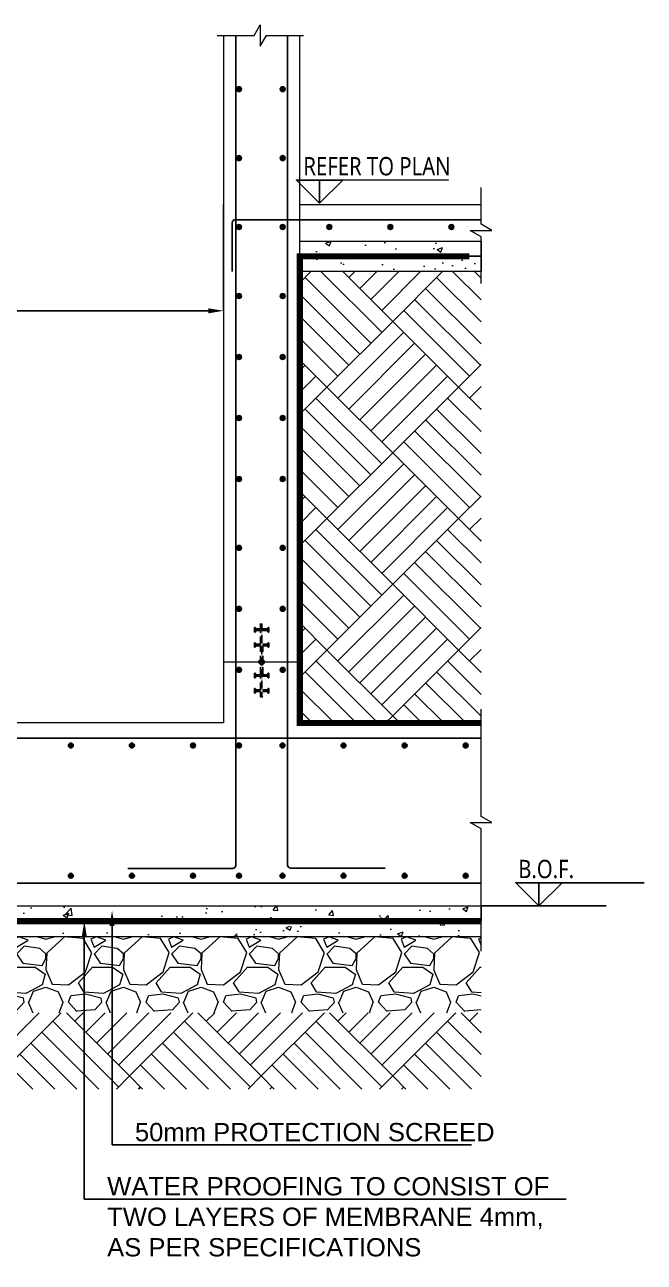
# Model space of a CAD drawing. Header units: millimetres. Extents: x 109938 to 146706, y 87118 to 119396.
# Drawn here: x 116996 to 119025, y 101014 to 105072 of the extents above; entities that cross this region are included whole.
import ezdxf
from ezdxf import colors
from ezdxf.entities.mleader import LeaderData, LeaderLine
from ezdxf.math import Vec2, Vec3

# ---------------------------------------------------------------- set-up
doc = ezdxf.new("R2010")
doc.units = ezdxf.units.MM
doc.header["$LTSCALE"] = 25
doc.header["$PDMODE"] = 35
for name, pattern in [('Dash Dot 3_16_', [7.9375, 4.7625, -1.5875, 0, -1.5875]), ('DASHEDX2', [1.5, 1, -0.5]), ('Dot & Dashed', [8.937037, 4.233333, -2.351852, 0, -2.351852])]:
    doc.linetypes.add(name, pattern=pattern)
for name, color, linetype, lineweight in [('A-ANNO-DIMS', 211, 'Continuous', 9), ('A-FLOR-IDEN', 11, 'Continuous', 9), ('S-COL', 3, 'Continuous', 13), ('S-COLS', 52, 'Continuous', 9), ('S-HATCH', 8, 'Continuous', 9), ('S-SLAB', 3, 'Continuous', 13)]:
    doc.layers.add(name, color=color, linetype=linetype, lineweight=lineweight)
for name, color, linetype in [('APPLICATION', 7, 'DASHEDX2'), ('LOBBY.SECTIONS$0$S200G_ELEV_LVL', 7, 'Continuous'), ('REINF', 1, 'Continuous'), ('STR_COL_HATCH', 8, 'Continuous'), ('WATER PROOF', 1, 'Continuous')]:
    doc.layers.add(name, color=color, linetype=linetype)
doc.styles.add('GENERATED_STYLE_1', font='arial.ttf')
doc.styles.add('GENERATED_STYLE_3', font='trebuc.ttf', dxfattribs={"width": 0.78})
doc.styles.add('style1', font='arial.ttf', dxfattribs={"width": 0.8, "height": 62.5})
doc.linetypes.add('ZIGZAG', pattern='A,0.00254,-5.08,[131,ltypeshp.shx,S=5.08,R=0,X=-5.08,Y=0],-10.16,[131,ltypeshp.shx,S=5.08,R=180,X=5.08,Y=0],-5.08', length=20.32254)
doc.dimstyles.new('D375', dxfattribs={"dimtxt": 62.5, "dimasz": 50, "dimexe": 0.18, "dimexo": 0.0625, "dimgap": 25, "dimtad": 1, "dimdec": 0, "dimzin": 0, "dimdsep": 46, "dimtxsty": 'style1', "dimcen": 0.09, "dimclrd": 256, "dimclre": 256, "dimclrt": 2, "dimadec": 0, "dimazin": 0, "dimtfac": 1, "dimtdec": 0, "dimtofl": 0, "dimtmove": 0, "dimatfit": 3, "dimfxl": 1, "dimtolj": 1, "dimtzin": 0, "dimarcsym": 0})

# ---------------------------------------------------------------- blocks, each defined once
blk = doc.blocks.new('*D52')
at = {"layer": 'A-ANNO-DIMS', "lineweight": -2, "transparency": 16777216}
for p, q in [((115797.2, 104482.7), (115797.2, 104133.8)), ((117647.2, 104482.7), (117647.2, 104133.8)), ((117597.2, 104134), (115847.2, 104134))]:
    blk.add_line(p, q, dxfattribs=at)
at = {"layer": 'A-ANNO-DIMS', "transparency": 16777216}
for points in [[(115847.2, 104142.3), (115847.2, 104125.7), (115797.2, 104134)], [(117597.2, 104142.3), (117597.2, 104125.7), (117647.2, 104134)]]:
    blk.add_solid(points, dxfattribs=at)
at = {"layer": 'Defpoints', "color": 0, "transparency": 16777216}
for p in [(115797.2, 104482.7), (117647.2, 104482.7), (115797.2, 104134)]:
    blk.add_point(p, dxfattribs=at)
at = {"layer": 'A-ANNO-DIMS', "color": 2, "transparency": 16777216, "insert": (116722.2, 104190.9), "char_height": 62.5, "attachment_point": 5, "style": 'style1'}
blk.add_mtext('\\A1;1850', dxfattribs=at)

msp = doc.modelspace()

# ---------------------------------------------------------------- hatches: boundary and pattern name
h = msp.add_hatch()
h.set_pattern_fill('ANSI31', color=256, scale=25, style=0)
h.set_pattern_definition([(45, (103651.4906, 80520.74), (-2.2097087, 2.2097087), [])])
h.paths.add_polyline_path([(117763.4, 102982.7, -1), (117781, 102982.7, -1)])
at = {"layer": 'REINF', "transparency": 33554687}
h = msp.add_hatch(color=256, dxfattribs=at)
h.dxf.hatch_style = 1
edge = h.paths.add_edge_path()
edge.add_arc((117698, 104860.7), 8, 0, 360)
h = msp.add_hatch(color=256, dxfattribs=at)
h.dxf.hatch_style = 1
edge = h.paths.add_edge_path()
edge.add_arc((117840.9, 104860.7), 8, 0, 360)
h = msp.add_hatch(color=256, dxfattribs=at)
h.dxf.hatch_style = 1
edge = h.paths.add_edge_path()
edge.add_arc((117698, 104634.7), 8, 0, 360)
h = msp.add_hatch(color=256, dxfattribs=at)
h.dxf.hatch_style = 1
edge = h.paths.add_edge_path()
edge.add_arc((117840.9, 104634.7), 8, 0, 360)
h = msp.add_hatch(color=256, dxfattribs=at)
h.dxf.hatch_style = 1
edge = h.paths.add_edge_path()
edge.add_arc((117698, 104408.7), 8, 0, 360)
h = msp.add_hatch(color=256, dxfattribs=at)
h.dxf.hatch_style = 1
edge = h.paths.add_edge_path()
edge.add_arc((117840.9, 104408.7), 8, 0, 360)
h = msp.add_hatch(color=256, dxfattribs=at)
h.dxf.hatch_style = 1
edge = h.paths.add_edge_path()
edge.add_arc((117993.7, 104408.7), 8, 0, 360)
h = msp.add_hatch(color=256, dxfattribs=at)
h.dxf.hatch_style = 1
edge = h.paths.add_edge_path()
edge.add_arc((118193.7, 104408.7), 8, 0, 360)
h = msp.add_hatch(color=256, dxfattribs=at)
h.dxf.hatch_style = 1
edge = h.paths.add_edge_path()
edge.add_arc((118393.7, 104408.7), 8, 0, 360)
h = msp.add_hatch(color=256, dxfattribs=at)
h.dxf.hatch_style = 1
edge = h.paths.add_edge_path()
edge.add_arc((117698, 104182.7), 8, 0, 360)
h = msp.add_hatch(color=256, dxfattribs=at)
h.dxf.hatch_style = 1
edge = h.paths.add_edge_path()
edge.add_arc((117840.9, 104182.7), 8, 0, 360)
h = msp.add_hatch(color=256, dxfattribs=at)
h.dxf.hatch_style = 1
edge = h.paths.add_edge_path()
edge.add_arc((117698, 103982.7), 8, 0, 360)
h = msp.add_hatch(color=256, dxfattribs=at)
h.dxf.hatch_style = 1
edge = h.paths.add_edge_path()
edge.add_arc((117840.9, 103982.7), 8, 0, 360)
h = msp.add_hatch(color=256, dxfattribs=at)
h.dxf.hatch_style = 1
edge = h.paths.add_edge_path()
edge.add_arc((117698, 103782.7), 8, 0, 360)
h = msp.add_hatch(color=256, dxfattribs=at)
h.dxf.hatch_style = 1
edge = h.paths.add_edge_path()
edge.add_arc((117840.9, 103782.7), 8, 0, 360)
h = msp.add_hatch(color=256, dxfattribs=at)
h.dxf.hatch_style = 1
edge = h.paths.add_edge_path()
edge.add_arc((117698, 103582.7), 8, 0, 360)
h = msp.add_hatch(color=256, dxfattribs=at)
h.dxf.hatch_style = 1
edge = h.paths.add_edge_path()
edge.add_arc((117840.9, 103582.7), 8, 0, 360)
h = msp.add_hatch(color=256, dxfattribs=at)
h.dxf.hatch_style = 1
edge = h.paths.add_edge_path()
edge.add_arc((117698, 103356.7), 8, 0, 360)
h = msp.add_hatch(color=256, dxfattribs=at)
h.dxf.hatch_style = 1
edge = h.paths.add_edge_path()
edge.add_arc((117840.9, 103356.7), 8, 0, 360)
h = msp.add_hatch(color=256, dxfattribs=at)
h.dxf.hatch_style = 1
edge = h.paths.add_edge_path()
edge.add_arc((117698, 103156.7), 8, 0, 360)
h = msp.add_hatch(color=256, dxfattribs=at)
h.dxf.hatch_style = 1
edge = h.paths.add_edge_path()
edge.add_arc((117840.9, 103156.7), 8, 0, 360)
h = msp.add_hatch(color=256, dxfattribs=at)
h.dxf.hatch_style = 1
edge = h.paths.add_edge_path()
edge.add_arc((117698, 102956.7), 8, 0, 360)
h = msp.add_hatch(color=256, dxfattribs=at)
h.dxf.hatch_style = 1
edge = h.paths.add_edge_path()
edge.add_arc((117840.9, 102956.7), 8, 0, 360)
h = msp.add_hatch(color=256, dxfattribs=at)
h.dxf.hatch_style = 1
edge = h.paths.add_edge_path()
edge.add_arc((117147.1, 102708.7), 8, 0, 360)
h = msp.add_hatch(color=256, dxfattribs=at)
h.dxf.hatch_style = 1
edge = h.paths.add_edge_path()
edge.add_arc((117347.1, 102708.7), 8, 0, 360)
h = msp.add_hatch(color=256, dxfattribs=at)
h.dxf.hatch_style = 1
edge = h.paths.add_edge_path()
edge.add_arc((117547.1, 102708.7), 8, 0, 360)
h = msp.add_hatch(color=256, dxfattribs=at)
h.dxf.hatch_style = 1
edge = h.paths.add_edge_path()
edge.add_arc((117697.9, 102708.7), 8, 0, 360)
h = msp.add_hatch(color=256, dxfattribs=at)
h.dxf.hatch_style = 1
edge = h.paths.add_edge_path()
edge.add_arc((117840.4, 102708.7), 8, 0, 360)
h = msp.add_hatch(color=256, dxfattribs=at)
h.dxf.hatch_style = 1
edge = h.paths.add_edge_path()
edge.add_arc((118040.4, 102708.7), 8, 0, 360)
h = msp.add_hatch(color=256, dxfattribs=at)
h.dxf.hatch_style = 1
edge = h.paths.add_edge_path()
edge.add_arc((118240.4, 102708.7), 8, 0, 360)
h = msp.add_hatch(color=256, dxfattribs=at)
h.dxf.hatch_style = 1
edge = h.paths.add_edge_path()
edge.add_arc((118440.4, 102708.7), 8, 0, 360)
h = msp.add_hatch(color=256, dxfattribs=at)
h.dxf.hatch_style = 1
edge = h.paths.add_edge_path()
edge.add_arc((117147.1, 102281.7), 8, 0, 360)
h = msp.add_hatch(color=256, dxfattribs=at)
h.dxf.hatch_style = 1
edge = h.paths.add_edge_path()
edge.add_arc((117347.1, 102281.7), 8, 0, 360)
h = msp.add_hatch(color=256, dxfattribs=at)
h.dxf.hatch_style = 1
edge = h.paths.add_edge_path()
edge.add_arc((117547.1, 102281.7), 8, 0, 360)
h = msp.add_hatch(color=256, dxfattribs=at)
h.dxf.hatch_style = 1
edge = h.paths.add_edge_path()
edge.add_arc((117697.9, 102281.7), 8, 0, 360)
h = msp.add_hatch(color=256, dxfattribs=at)
h.dxf.hatch_style = 1
edge = h.paths.add_edge_path()
edge.add_arc((117840.4, 102281.7), 8, 0, 360)
h = msp.add_hatch(color=256, dxfattribs=at)
h.dxf.hatch_style = 1
edge = h.paths.add_edge_path()
edge.add_arc((118040.4, 102281.7), 8, 0, 360)
h = msp.add_hatch(color=256, dxfattribs=at)
h.dxf.hatch_style = 1
edge = h.paths.add_edge_path()
edge.add_arc((118240.4, 102281.7), 8, 0, 360)
h = msp.add_hatch(color=256, dxfattribs=at)
h.dxf.hatch_style = 1
edge = h.paths.add_edge_path()
edge.add_arc((118440.4, 102281.7), 8, 0, 360)
at = {"layer": 'S-COLS'}
h = msp.add_hatch(dxfattribs=at)
h.set_pattern_fill('AR-CONC', color=256, style=0)
h.set_pattern_definition([(50, (5050.03, -3e-11), (182.18467, -15.93909), [19.05, -209.55]), (355, (5050.03, -3e-11), (-35.24342, 191.05685), [15.24, -167.64058]), (100.45144, (5065.21, -1.33), (146.94125, 175.11775), [16.19, -178.09024]), (46.1842, (5050.03, 50.8), (271.07904, -42.04233), [28.575, -314.325]), (96.63556, (5072.62, 47.3), (237.40413, 247.42612), [24.285, -267.1356]), (351.18415, (5050.03, 50.8), (237.40413, 247.4261), [22.85997, -251.45973]), (21, (5075.43, 38.1), (151.61439, -102.2652), [19.05, -209.55]), (326, (5075.43, 38.1), (61.80203, 184.18797), [15.24, -167.64]), (71.45144, (5088.06, 29.58), (213.41642, 81.92277), [16.19, -178.08994]), (37.5, (5050.03, -3e-11), (3.088603, 84.55504), [0, -165.608, 0, -170.18, 0, -168.275]), (7.5, (5050.03, -3e-11), (66.81966, 100.180575), [0, -97.028, 0, -161.798, 0, -64.135]), (327.5, (4993.39, -3e-11), (135.590595, -5.728744), [0, -63.5, 0, -198.12, 0, -262.89]), (317.5, (4967.99, -3e-11), (148.12918, 25.42649), [0, -82.55, 0, -131.572, 0, -186.69])])
h.paths.add_polyline_path([(118490.7, 104312.7), (117897.2, 104312.7), (117897.2, 104362.7), (118490.7, 104362.7)])
h.paths.add_polyline_path([(118490.7, 104262.7), (117897.2, 104262.7), (117897.2, 104312.7), (118490.7, 104312.7)])
h = msp.add_hatch(dxfattribs=at)
h.set_pattern_fill('AR-CONC', color=256, style=0)
h.set_pattern_definition([(50, (5050.03, -750), (182.18467, -15.93909), [19.05, -209.55]), (355, (5050.03, -750), (-35.24342, 191.05685), [15.24, -167.64058]), (100.45144, (5065.21, -751.33), (146.94125, 175.11775), [16.19, -178.09024]), (46.1842, (5050.03, -699.2), (271.07904, -42.04233), [28.575, -314.325]), (96.63556, (5072.62, -702.7), (237.40413, 247.42612), [24.285, -267.1356]), (351.18415, (5050.03, -699.2), (237.40413, 247.4261), [22.85997, -251.45973]), (21, (5075.43, -711.9), (151.61439, -102.2652), [19.05, -209.55]), (326, (5075.43, -711.9), (61.80203, 184.18797), [15.24, -167.64]), (71.45144, (5088.06, -720.42), (213.41642, 81.92277), [16.19, -178.08994]), (37.5, (5050.03, -750), (3.088603, 84.55504), [0, -165.608, 0, -170.18, 0, -168.275]), (7.5, (5050.03, -750), (66.81966, 100.180575), [0, -97.028, 0, -161.798, 0, -64.135]), (327.5, (4993.39, -750), (135.590595, -5.728744), [0, -63.5, 0, -198.12, 0, -262.89]), (317.5, (4967.99, -750), (148.12918, 25.42649), [0, -82.55, 0, -131.572, 0, -186.69])])
h.paths.add_polyline_path([(116609.7, 102182.7), (118490.7, 102182.7), (118490.7, 102132.7), (116609.7, 102132.7)])
edge = h.paths.add_edge_path()
edge.add_line((116609.7, 102082.7), (118490.7, 102082.7))
edge.add_line((118490.7, 102082.7), (118490.7, 102132.7))
at = {"layer": 'S-HATCH', "transparency": 33554559}
h = msp.add_hatch(dxfattribs=at)
h.set_pattern_fill('GRAVEL', color=8, scale=10)
h.set_pattern_definition([(228.012788, (5232.91, -496), (-2032.0000002, -2285.9999999), [34.17214, -3383.04836]), (184.969741, (5210.05, -521.4), (3047.9999988, 254.0000145), [58.64047, -5805.4049]), (132.510447, (5151.63, -526.48), (2540.000001, -2793.999999), [41.34815, -4093.47228]), (267.273689, (5052.57, -589.98), (254.0000005, 5080), [53.40045, -5286.64374]), (292.833654, (5050.03, -643.32), (-1270.0000001, 3048), [52.36337, -5183.98077]), (357.273689, (5070.35, -691.58), (-5080, 254.0000005), [53.40045, -5286.64374]), (37.6942405, (5123.69, -694.12), (-3301.99999985, -2540.0000002), [70.61937, -6991.31153]), (72.2553284, (5179.57, -650.94), (1778.0000005, 5587.99999985), [66.67195, -6600.52566]), (121.429566, (5199.89, -587.44), (-2032.0000003, 3301.9999998), [53.5813, -5304.55457]), (175.236358, (5171.95, -541.72), (2794, -254.0000004), [61.17133, -2997.3937]), (222.397438, (5110.99, -536.64), (-3047.9999999, -2794.0000001), [79.1078, -7831.67725]), (138.814075, (5304.03, -592.52), (-1778, 1524), [27.00045, -2673.0566]), (171.469234, (5283.71, -574.74), (3302.0000001, -507.9999994), [51.3682, -5085.4639]), (225, (5232.91, -567.12), (-4e-14, -254), [35.92093, -323.2893]), (203.19859, (5215.13, -536.64), (1270, 508), [19.34413, -1915.06224]), (291.80141, (5197.35, -544.26), (-254, 762), [27.35656, -1340.4753]), (30.963757, (5207.51, -569.66), (762, 508), [44.43197, -1436.6298]), (161.56505, (5245.61, -546.8), (508, -254), [32.1287, -771.0898]), (16.38954, (5050.03, -544.26), (2540, 762), [45.0088, -4455.88267]), (70.346176, (5093.21, -531.56), (-1016, -2794), [37.7599, -3738.22157]), (293.19859, (5245.61, -496), (-508, 1270), [38.688, -1895.71836]), (343.61046, (5260.85, -531.56), (-2540, 761.9999998), [45.0088, -4455.88267]), (339.443955, (5050.03, -701.74), (-1270, 508), [43.4035, -2126.77343]), (294.77514, (5090.67, -716.98), (-1270.0000015, 2793.9999993), [36.3672, -3600.35934]), (66.80141, (5248.15, -750), (508, 1270), [38.688, -1895.71836]), (17.354025, (5263.39, -714.44), (-3302, -1016.0000002), [42.57827, -4215.2376]), (69.443955, (5123.69, -750), (-508, -1270), [21.70176, -2148.4752]), (101.309932, (5232.91, -750), (-254, 1016), [12.95146, -1282.1995]), (165.963757, (5230.37, -737.3), (762, -254), [52.36337, -994.90546]), (186.009006, (5179.57, -724.6), (2540, 254.0000001), [48.5267, -4804.1365]), (303.69007, (5207.51, -592.52), (-254, 508), [36.6324, -879.17764]), (353.1572266, (5227.83, -623), (4318, -507.9999998), [63.95568, -6331.6009]), (60.945396, (5291.33, -630.62), (-1016, -1778), [26.15082, -2588.93923]), (90, (5304.03, -607.76), (-254, 254), [15.24, -238.76]), (120.256437, (5174.49, -716.98), (1015.9999999, -1778), [35.2867, -3493.39408]), (48.012787, (5156.71, -686.5), (2032.0000002, 2285.9999999), [68.3443, -3348.8762]), (0, (5202.43, -635.7), (254, 254), [66.04, -187.96]), (325.304846, (5268.47, -635.7), (2540.000001, -1777.9999986), [40.16096, -3975.93167]), (254.054604, (5301.49, -658.56), (-254, -1016), [36.9829, -1812.165]), (207.645975, (5291.33, -694.12), (-4826.0000002, -2539.9999997), [60.2145, -5961.24644]), (175.426079, (5237.99, -722.06), (-3302, 254), [63.70295, -6306.58465])])
h.paths.add_polyline_path([(116621.7, 102082.7), (118490.7, 102082.7), (118490.7, 101832.3), (116621.7, 101832.3)])
at = {"layer": 'STR_COL_HATCH'}
h = msp.add_hatch(dxfattribs=at)
h.set_pattern_fill('AR-PARQ1', color=256, angle=45)
h.set_pattern_definition([(135, (5050.03, -3e-11), (-431.0523, 0), [304.8, -304.8]), (135, (5085.95, 35.92), (-431.0523, 0), [304.8, -304.8]), (135, (5121.87, 71.84), (-431.0523, 0), [304.8, -304.8]), (135, (5157.8, 107.76), (-431.0523, 0), [304.8, -304.8]), (135, (5193.7, 143.68), (-431.0523, 0), [304.8, -304.8]), (135, (5229.64, 179.6), (-431.0523, 0), [304.8, -304.8]), (135, (5265.56, 215.53), (-431.0523, 0), [304.8, -304.8]), (45, (4834.5, 215.53), (431.0523, 0), [304.8, -304.8]), (45, (4798.58, 251.45), (431.0523, 0), [304.8, -304.8]), (45, (4762.66, 287.37), (431.0523, 0), [304.8, -304.8]), (45, (4726.74, 323.3), (431.0523, 0), [304.8, -304.8]), (45, (4690.82, 359.2), (431.0523, 0), [304.8, -304.8]), (45, (4654.9, 395.13), (431.0523, 0), [304.8, -304.8]), (45, (4618.98, 431.05), (431.0523, 0), [304.8, -304.8])])
h.paths.add_polyline_path([(118490.7, 104262.7), (117897.2, 104262.7), (117897.2, 102782.7), (118490.7, 102782.7)])
h = msp.add_hatch(dxfattribs=at)
h.set_pattern_fill('AR-PARQ1', color=256, angle=45)
h.set_pattern_definition([(135, (5050.03, -750), (-431.0523, 0), [304.8, -304.8]), (135, (5085.95, -714.08), (-431.0523, 0), [304.8, -304.8]), (135, (5121.87, -678.16), (-431.0523, 0), [304.8, -304.8]), (135, (5157.8, -642.24), (-431.0523, 0), [304.8, -304.8]), (135, (5193.7, -606.32), (-431.0523, 0), [304.8, -304.8]), (135, (5229.64, -570.4), (-431.0523, 0), [304.8, -304.8]), (135, (5265.56, -534.47), (-431.0523, 0), [304.8, -304.8]), (45, (4834.5, -534.47), (431.0523, 0), [304.8, -304.8]), (45, (4798.58, -498.55), (431.0523, 0), [304.8, -304.8]), (45, (4762.66, -462.63), (431.0523, 0), [304.8, -304.8]), (45, (4726.74, -426.7), (431.0523, 0), [304.8, -304.8]), (45, (4690.82, -390.8), (431.0523, 0), [304.8, -304.8]), (45, (4654.9, -354.87), (431.0523, 0), [304.8, -304.8]), (45, (4618.98, -318.95), (431.0523, 0), [304.8, -304.8])])
h.paths.add_polyline_path([(118490.7, 101832.3), (117997.2, 101832.3), (116615.1, 101832.3), (116615.1, 101582.3), (118490.7, 101582.3)])

# ---------------------------------------------------------------- linework, layer by layer
at = {"color": 1, "linetype": 'Continuous'}
for p, q in [((117961.8, 104487), (117961.8, 104562.9)), ((118680.6, 102182.7), (118680.6, 102258.6)), ((118490.7, 102182.7), (118900.9, 102182.7))]:
    msp.add_line(p, q, dxfattribs=at)
at = {"color": 3, "linetype": 'Continuous'}
for points in [[(117961.8, 104487), (118037.7, 104562.9), (117885.9, 104562.9), (117961.8, 104487)], [(118680.6, 102182.7), (118756.5, 102258.6), (118604.7, 102258.6), (118680.6, 102182.7)]]:
    msp.add_lwpolyline(points, dxfattribs=at)
msp.add_circle((117772.2, 102982.7), 8.84)
at = {"layer": 'APPLICATION'}
for p, q in [((117768.5, 103090.8), (117768.5, 103108.3)), ((117772.2, 103108.3), (117772.2, 102868.3)), ((117772.2, 103108.3), (117772.2, 102868.3)), ((117751, 103095.8), (117748.5, 103095.8)), ((117748.5, 103095.8), (117748.5, 103080.8)), ((117751, 103080.8), (117748.5, 103080.8)), ((117753.5, 103090.8), (117751, 103095.8)), ((117753.5, 103085.8), (117751, 103080.8)), ((117753.5, 103090.8), (117768.5, 103090.8)), ((117753.5, 103085.8), (117768.5, 103085.8)), ((117768.5, 103040.8), (117768.5, 103085.8)), ((117791, 103090.8), (117776, 103090.8)), ((117791, 103085.8), (117776, 103085.8)), ((117791, 103090.8), (117793.5, 103095.8)), ((117791, 103085.8), (117793.5, 103080.8)), ((117793.5, 103095.8), (117796, 103095.8)), ((117793.5, 103080.8), (117796, 103080.8)), ((117796, 103095.8), (117796, 103080.8)), ((117748.5, 103045.8), (117748.5, 103030.8)), ((117751, 103045.8), (117748.5, 103045.8)), ((117751, 103030.8), (117748.5, 103030.8)), ((117753.5, 103040.8), (117751, 103045.8)), ((117753.5, 103035.8), (117751, 103030.8)), ((117753.5, 103040.8), (117768.5, 103040.8)), ((117753.5, 103035.8), (117768.5, 103035.8)), ((117768.5, 102940.8), (117768.5, 103035.8)), ((117791, 103040.8), (117776, 103040.8)), ((117791, 103035.8), (117776, 103035.8)), ((117776, 102940.8), (117776, 103035.8)), ((117791, 103040.8), (117793.5, 103045.8)), ((117791, 103035.8), (117793.5, 103030.8)), ((117793.5, 103045.8), (117796, 103045.8)), ((117793.5, 103030.8), (117796, 103030.8)), ((117796, 103045.8), (117796, 103030.8)), ((117748.5, 102945.8), (117748.5, 102930.8)), ((117751, 102945.8), (117748.5, 102945.8)), ((117753.5, 102940.8), (117751, 102945.8)), ((117753.5, 102940.8), (117768.5, 102940.8)), ((117791, 102940.8), (117776, 102940.8)), ((117791, 102940.8), (117793.5, 102945.8)), ((117793.5, 102945.8), (117796, 102945.8)), ((117796, 102945.8), (117796, 102930.8)), ((117751, 102930.8), (117748.5, 102930.8)), ((117753.5, 102935.8), (117751, 102930.8)), ((117753.5, 102935.8), (117768.5, 102935.8)), ((117768.5, 102890.8), (117768.5, 102935.8)), ((117791, 102935.8), (117776, 102935.8)), ((117791, 102935.8), (117793.5, 102930.8)), ((117793.5, 102930.8), (117796, 102930.8)), ((117748.5, 102895.8), (117748.5, 102880.8)), ((117751, 102895.8), (117748.5, 102895.8)), ((117751, 102880.8), (117748.5, 102880.8)), ((117753.5, 102890.8), (117751, 102895.8)), ((117753.5, 102885.8), (117751, 102880.8)), ((117753.5, 102890.8), (117768.5, 102890.8)), ((117753.5, 102885.8), (117768.5, 102885.8)), ((117768.5, 102868.3), (117768.5, 102885.8)), ((117776, 102868.3), (117768.5, 102868.3)), ((117791, 102890.8), (117776, 102890.8)), ((117791, 102885.8), (117776, 102885.8)), ((117791, 102890.8), (117793.5, 102895.8)), ((117791, 102885.8), (117793.5, 102880.8)), ((117793.5, 102895.8), (117796, 102895.8)), ((117793.5, 102880.8), (117796, 102880.8)), ((117796, 102895.8), (117796, 102880.8))]:
    msp.add_line(p, q, dxfattribs=at)
for points in [[(117768.5, 103108.3), (117768.5, 102868.3), (117772.2, 103108.3), (117772.2, 102868.3)], [(117776, 103108.3), (117776, 102868.3), (117772.2, 103108.3), (117772.2, 102868.3)], [(117748.5, 103095.8), (117748.5, 103080.8), (117751, 103095.8), (117751, 103080.8)], [(117751, 103095.8), (117751, 103080.8), (117753.5, 103090.8), (117753.5, 103085.8)], [(117753.5, 103090.8), (117753.5, 103085.8), (117768.5, 103090.8), (117768.5, 103085.8)], [(117791, 103090.8), (117791, 103085.8), (117776, 103090.8), (117776, 103085.8)], [(117793.5, 103095.8), (117793.5, 103080.8), (117791, 103090.8), (117791, 103085.8)], [(117796, 103095.8), (117796, 103080.8), (117793.5, 103095.8), (117793.5, 103080.8)], [(117748.5, 103045.8), (117748.5, 103030.8), (117751, 103045.8), (117751, 103030.8)], [(117751, 103045.8), (117751, 103030.8), (117753.5, 103040.8), (117753.5, 103035.8)], [(117753.5, 103040.8), (117753.5, 103035.8), (117768.5, 103040.8), (117768.5, 103035.8)], [(117791, 103040.8), (117791, 103035.8), (117776, 103040.8), (117776, 103035.8)], [(117793.5, 103045.8), (117793.5, 103030.8), (117791, 103040.8), (117791, 103035.8)], [(117796, 103045.8), (117796, 103030.8), (117793.5, 103045.8), (117793.5, 103030.8)], [(117748.5, 102945.8), (117748.5, 102930.8), (117751, 102945.8), (117751, 102930.8)], [(117751, 102945.8), (117751, 102930.8), (117753.5, 102940.8), (117753.5, 102935.8)], [(117753.5, 102940.8), (117753.5, 102935.8), (117768.5, 102940.8), (117768.5, 102935.8)], [(117791, 102940.8), (117791, 102935.8), (117776, 102940.8), (117776, 102935.8)], [(117793.5, 102945.8), (117793.5, 102930.8), (117791, 102940.8), (117791, 102935.8)], [(117796, 102945.8), (117796, 102930.8), (117793.5, 102945.8), (117793.5, 102930.8)], [(117748.5, 102895.8), (117748.5, 102880.8), (117751, 102895.8), (117751, 102880.8)], [(117751, 102895.8), (117751, 102880.8), (117753.5, 102890.8), (117753.5, 102885.8)], [(117753.5, 102890.8), (117753.5, 102885.8), (117768.5, 102890.8), (117768.5, 102885.8)], [(117791, 102890.8), (117791, 102885.8), (117776, 102890.8), (117776, 102885.8)], [(117793.5, 102895.8), (117793.5, 102880.8), (117791, 102890.8), (117791, 102885.8)], [(117796, 102895.8), (117796, 102880.8), (117793.5, 102895.8), (117793.5, 102880.8)]]:
    msp.add_solid(points, dxfattribs=at)
at = {"layer": 'LOBBY.SECTIONS$0$S200G_ELEV_LVL', "color": 3, "lineweight": -3}
for p, q in [((118037.6, 104562.8), (118384, 104563.3)), ((118756.4, 102258.5), (119025.4, 102259))]:
    msp.add_line(p, q, dxfattribs=at)
at = {"layer": 'REINF'}
for p, q in [((117687.2, 105036.9), (117687.2, 102365.7)), ((117856.9, 102355.7), (117856.9, 105036.9)), ((118490.7, 102732.7), (114953.7, 102732.7)), ((118490.7, 102257.7), (114953.7, 102257.7))]:
    msp.add_line(p, q, dxfattribs=at)
for points in [[(117676.1, 104262.4), (117676.1, 104422.7, -0.414214), (117686.1, 104432.7), (118490.7, 104432.7)], [(117687.2, 102732.7), (117687.2, 102315.7, -0.414214), (117677.2, 102305.7), (117334.1, 102305.7)], [(117857.2, 102732.7), (117857.2, 102316.5, 0.414214), (117867.2, 102306.5), (118176.4, 102306.5)]]:
    msp.add_lwpolyline(points, format="xyb", dxfattribs=at)
for centre in [(117698, 104860.7), (117840.9, 104860.7), (117698, 104634.7), (117840.9, 104634.7), (117698, 104408.7), (117840.9, 104408.7), (117993.7, 104408.7), (118193.7, 104408.7), (118393.7, 104408.7), (117698, 104182.7), (117840.9, 104182.7), (117698, 103982.7), (117840.9, 103982.7), (117698, 103782.7), (117840.9, 103782.7), (117698, 103582.7), (117840.9, 103582.7), (117698, 103356.7), (117840.9, 103356.7), (117698, 103156.7), (117840.9, 103156.7), (117698, 102956.7), (117840.9, 102956.7), (117147.1, 102708.7), (117347.1, 102708.7), (117547.1, 102708.7), (117697.9, 102708.7), (117840.4, 102708.7), (118040.4, 102708.7), (118240.4, 102708.7), (118440.4, 102708.7), (117147.1, 102281.7), (117347.1, 102281.7), (117547.1, 102281.7), (117697.9, 102281.7), (117840.4, 102281.7), (118040.4, 102281.7), (118240.4, 102281.7), (118440.4, 102281.7)]:
    msp.add_circle(centre, 8, dxfattribs=at)
at = {"layer": 'S-COL'}
for p, q in [((117647.2, 105036.9), (117647.2, 102782.7)), ((117897.2, 104482.7), (118490.7, 104482.7)), ((117897.2, 104362.7), (118452.7, 104362.7)), ((117897.2, 104312.7), (118452.7, 104312.7)), ((117647.2, 102782.7), (115797.2, 102782.7)), ((117897.2, 102782.7), (118490.7, 102782.7))]:
    msp.add_line(p, q, dxfattribs=at)
for points in [[(117897.2, 102782.7), (117897.2, 105036.9)], [(116609.7, 102182.7), (117897.2, 102182.7)]]:
    msp.add_lwpolyline(points, dxfattribs=at)
at = {"layer": 'S-COLS'}
for points in [[(118490.7, 104312.7), (117897.2, 104312.7), (117897.2, 104362.7), (118490.7, 104362.7)], [(118490.7, 104262.7), (117897.2, 104262.7), (117897.2, 104312.7), (118490.7, 104312.7)]]:
    msp.add_lwpolyline(points, close=True, dxfattribs=at)
for points in [[(116609.7, 102182.7), (118490.7, 102182.7), (118490.7, 102132.7), (116609.7, 102132.7)], [(116609.7, 102082.7), (118490.7, 102082.7), (118490.7, 102132.7)]]:
    msp.add_lwpolyline(points, dxfattribs=at)
at = {"layer": 'S-SLAB', "linetype": 'ZIGZAG', "ltscale": 0.05}
msp.add_line((117647.2, 102982.7), (117897.2, 102982.7), dxfattribs=at)
at = {"layer": 'S-SLAB'}
for points in [[(117626.3, 105036.9), (117747.3, 105036.9), (117767.8, 105071.9), (117767.8, 105036.9), (117767.8, 105001.8), (117788.3, 105036.9), (117909.3, 105036.9)], [(118490.7, 104223.4), (118490.7, 104376.7), (118455.7, 104397.2), (118490.7, 104397.2), (118525.8, 104397.2), (118490.7, 104417.7), (118490.7, 104538.7)], [(118490.7, 102034), (118490.7, 102435.3), (118455.7, 102455.9), (118490.7, 102455.9), (118525.8, 102455.9), (118490.7, 102476.4), (118490.7, 102828)]]:
    msp.add_lwpolyline(points, dxfattribs=at)
at = {"layer": 'WATER PROOF', "color": 1, "linetype": 'Dash Dot 3_16_', "const_width": 20}
for points in [[(118452.7, 104312.7), (117897.2, 104312.7), (117897.2, 102782.7), (118490.7, 102782.7)], [(118490.7, 102132.7), (114953.7, 102132.7)]]:
    msp.add_lwpolyline(points, dxfattribs=at)

# ---------------------------------------------------------------- texts
at = {"layer": 'A-FLOR-IDEN', "linetype": 'Dot & Dashed', "lineweight": 0, "style": 'GENERATED_STYLE_3', "width": 0.85}
for s, p in [('REFER TO PLAN', (117908.8, 104578.1)), ('B.O.F.', (118612.6, 102273.9))]:
    msp.add_text(s, height=60, dxfattribs=at).set_placement(p)

# ---------------------------------------------------------------- dimensions: what is measured, and where the dimension line sits
at = {"layer": 'A-ANNO-DIMS', "color": 1}
dim = msp.add_linear_dim(base=(115797.2, 104134), p1=(117647.2, 104482.7), p2=(115797.2, 104482.7), angle=180, dimstyle='D375', dxfattribs=at)
dim.commit()
dim.dimension.update_dxf_attribs({"geometry": '*D52', "text_midpoint": (116722.2, 104190.9)})

# ---------------------------------------------------------------- leaders
at = {"layer": 'A-ANNO-DIMS'}
ml = msp.add_multileader_mtext('Standard', dxfattribs=at)
ml.set_content('50mm PROTECTION SCREED', color=256, style='GENERATED_STYLE_1')
ml.set_leader_properties()
ml.build(insert=Vec2(0, 0))
ml.multileader.update_dxf_attribs({"text_left_attachment_type": 6, "text_right_attachment_type": 6, "dogleg_length": 0.36, "arrow_head_size": 50})
ctx = ml.context
ctx.base_point, ctx.char_height, ctx.arrow_head_size, ctx.landing_gap_size, ctx.plane_origin = Vec3(117356.9, 101399.1), 60, 50, 0.09, Vec3(117088.8, 100996)
ctx.left_attachment, ctx.right_attachment = 6, 6
notes = []
notes.append((ctx, [(0, (1, 1, 0), (117282.1, 101399.1), (1, 0), 74.8, [(1, [(117282.1, 102167.1)], 0, [])])]))
ctx.mtext.insert, ctx.mtext.width, ctx.mtext.flow_direction = Vec3(117357, 101471.1), 1489, 5
ml = msp.add_multileader_mtext('Standard', dxfattribs=at)
ml.set_content('WATER PROOFING TO CONSIST OF TWO LAYERS OF MEMBRANE 4mm, AS PER SPECIFICATIONS', color=256, style='GENERATED_STYLE_1')
ml.set_leader_properties()
ml.build(insert=Vec2(0, 0))
ml.multileader.update_dxf_attribs({"text_left_attachment_type": 6, "text_right_attachment_type": 6, "dogleg_length": 0.36, "arrow_head_size": 50})
ctx = ml.context
ctx.base_point, ctx.char_height, ctx.arrow_head_size, ctx.landing_gap_size, ctx.plane_origin = Vec3(117266, 101221.6), 60, 50, 0.09, Vec3(116997.8, 100818.6)
ctx.left_attachment, ctx.right_attachment = 6, 6
notes.append((ctx, [(0, (1, 1, 0), (117191.2, 101221.6), (1, 0), 74.8, [(1, [(117191.2, 102132.7)], 0, [])])]))
ctx.mtext.insert, ctx.mtext.width, ctx.mtext.flow_direction = Vec3(117266.1, 101293.6), 1489, 5
for ctx, leaders in notes:
    for number, flags, end, landing, length, lines in leaders:
        leader = LeaderData()
        leader.index, (leader.has_last_leader_line, leader.has_dogleg_vector, leader.attachment_direction) = number, flags
        leader.last_leader_point, leader.dogleg_vector, leader.dogleg_length = Vec3(end), Vec3(landing), length
        for number, points, colour, breaks in lines:
            line = LeaderLine()
            line.index, line.vertices, line.color, line.breaks = number, Vec3.list(points), colors.encode_raw_color(colour), breaks
            leader.lines.append(line)
        ctx.leaders.append(leader)

doc.saveas('drawing.dxf')
